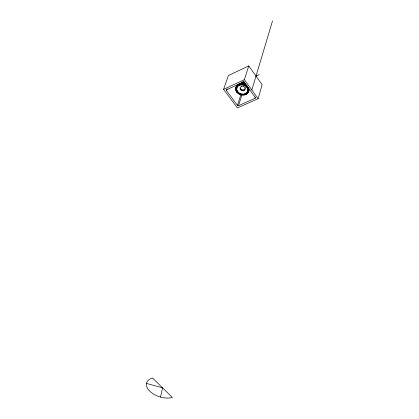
<?xml version="1.0" encoding="UTF-8"?>
<svg xmlns="http://www.w3.org/2000/svg" width="419" height="419" viewBox="0 0 419 419"><rect width="100%" height="100%" fill="white"/><g stroke="black" fill="none" stroke-linecap="round" stroke-linejoin="round"><path stroke-width="0.63" d="M243.24 81.773L242.858 82.972L242.884 81.983L243.617 82.014L243.591 83.004L243.973 81.805M160.545 397.076L162.562 387.837L152.542 377.996A16.708 9.558 16.9 0 0 149.777 391.194A16.708 9.558 16.9 0 0 172.408 397.511L162.562 387.837L146.482 383.401M243.989 82.077L243.738 83.03L244.115 81.825M244.455 83.224L244.712 82.271M258.125 98.68L262.121 84.664L248.75 65.924L228.365 75.561L223.589 89.347L237.405 107.934L258.125 98.68L244.387 79.689L248.75 65.924M254.982 98.297A0.78 0.634 16 0 0 255.213 97.428L244.298 82.37A0.791 0.649 17.6 0 0 243.219 82.077L226.71 89.724A0.78 0.634 19.1 0 0 226.506 90.604L237.473 105.384A0.775 0.623 17.5 0 0 238.526 105.672L254.982 98.297L255.339 97.082M251.829 89.98L272.518 20.95M244.225 90.609L242.093 90.562L240.187 89.519M238.526 105.672L241.962 94.71M237.473 105.384L240.925 94.427M243.099 81.784L242.716 82.983L242.517 82.009M226.506 90.604L227.119 88.802M244.596 83.276L244.79 82.967M223.589 89.347L244.387 79.689M255.993 76.075L259.178 74.603M241.821 82.14L241.878 82.747L242.575 82.616M242.831 82.601L243.565 82.632M243.827 82.674L244.544 82.868M245.372 83.7L244.104 83.088L241.889 83.151L241.485 82.244M238.573 84.533L239.191 85.382M241.234 86.094L241.449 86.387M243.963 89.839L244.172 90.132M241.878 82.747L242.02 83.114M245.319 88.823A2.708 2.21 17.5 0 1 242.522 90.331A2.708 2.21 17.5 0 1 240.045 87.99M245.235 87.65A2.708 2.21 17.5 0 1 245.366 88.241M248.619 88.205A6.735 5.494 17.5 0 1 245.963 94.359M245.466 94.558A6.735 5.494 17.5 0 1 244.408 94.835M240.998 94.668A6.735 5.494 17.5 0 1 239.369 94.039M237.94 93.086A6.735 5.494 17.5 0 1 235.766 89.535M235.693 88.561A6.735 5.494 17.5 0 1 240.213 83.831A6.735 5.494 17.5 0 1 247.524 86.387M248.079 92.348A6.547 5.342 17.5 0 1 247.131 93.421M237.657 92.62A6.547 5.342 17.5 0 1 236.96 91.813M235.876 88.582A6.547 5.342 17.5 0 1 236.536 86.366M237.473 85.277A6.547 5.342 17.5 0 1 238.741 84.465M240.26 83.989A6.547 5.342 17.5 0 1 243.046 84.015M243.607 84.14A6.547 5.342 17.5 0 1 246.168 85.356M248.76 89.666A6.547 5.342 17.5 0 1 248.724 90.609M248.635 91.064A6.547 5.342 17.5 0 1 248.31 91.939M237.673 85.256A5.787 4.729 17.5 0 1 238.5 84.292M238.84 84.025A5.787 4.729 17.5 0 1 239.621 83.575M240.045 83.402A5.787 4.729 17.5 0 1 246.178 84.36M240.805 88.98A2.315 1.891 17.5 0 0 244.743 89.174A2.315 1.891 17.5 0 0 242.57 86.183A2.315 1.891 17.5 0 0 240.805 88.98M237.51 91.604A5.798 4.735 17.5 0 0 247.388 92.112A5.798 4.735 17.5 0 0 241.962 84.612A5.798 4.735 17.5 0 0 237.51 91.604M236.892 91.876A6.547 5.342 17.5 0 0 248.048 92.452A6.547 5.342 17.5 0 0 241.925 83.983A6.547 5.342 17.5 0 0 236.892 91.876M236.704 92.049A6.735 5.499 17.5 0 0 248.179 92.641A6.735 5.499 17.5 0 0 241.883 83.931A6.735 5.499 17.5 0 0 236.704 92.049M237.636 91.641A5.604 4.572 17.5 0 0 247.184 92.128A5.604 4.572 17.5 0 0 241.941 84.879A5.604 4.572 17.5 0 0 237.636 91.641"/></g></svg>
